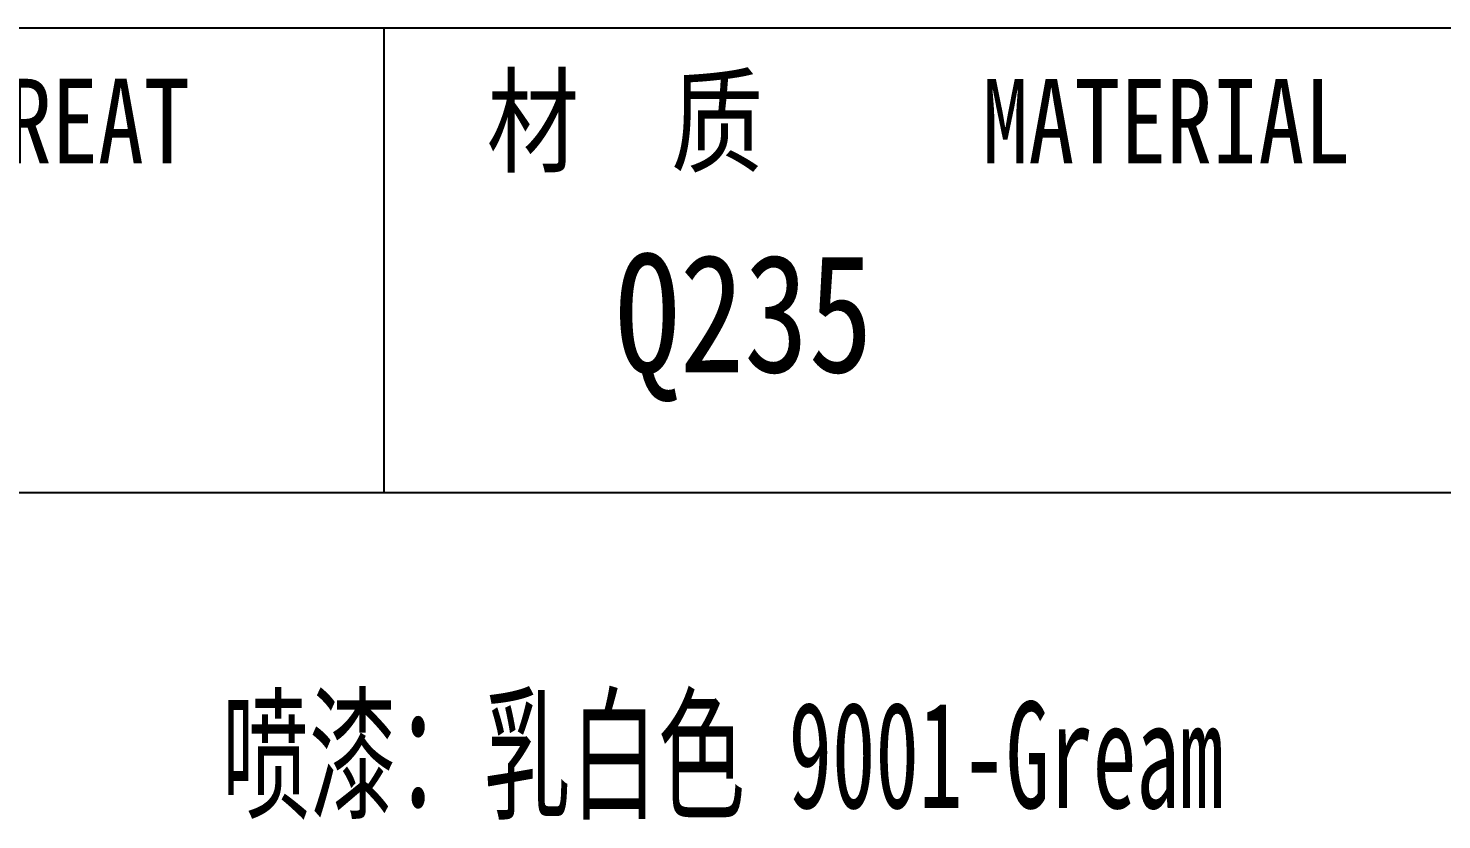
# Model space of a CAD drawing. Header units: millimetres. Extents: x -51192 to 104182, y -50696 to 36518.
# Drawn here: x -50095.29 to -50053.48, y 35610.15 to 35633.57 of the extents above; entities that cross this region are included whole.
import ezdxf
from ezdxf.enums import TextEntityAlignment as Align

# ---------------------------------------------------------------- set-up
doc = ezdxf.new("R2010")
doc.units = ezdxf.units.MM
doc.header["$LTSCALE"] = 0.5
for name, color, linetype in [('图\\M+19E79\\M+195B6\\M+18E9A', 7, 'Continuous'), ('材质', 7, 'Continuous'), ('表面处理', 7, 'Continuous')]:
    doc.layers.add(name, color=color, linetype=linetype)
doc.layers.add('图框', color=7, linetype='Continuous', lineweight=18)
doc.styles.add('国标', font='simfang.ttf', dxfattribs={"width": 0.8})

# ---------------------------------------------------------------- blocks, each defined once
blk = doc.blocks.new('GZDEH零件A3图框V01版')
at = {"layer": '图\\M+19E79\\M+195B6\\M+18E9A', "color": 7}
blk.add_line((3272.49, -1788.461), (3092.49, -1788.461), dxfattribs=at)
at = {"layer": '图\\M+19E79\\M+195B6\\M+18E9A', "color": 9}
for p, q in [((3272.49, -1788.461), (3092.49, -1788.461)), ((3124.99, -1788.461), (3124.99, -1802.211)), ((3181.99, -1802.211), (3092.49, -1802.211))]:
    blk.add_line(p, q, dxfattribs=at)
at = {"layer": '图\\M+19E79\\M+195B6\\M+18E9A', "color": 9, "style": '国标', "width": 0.8}
blk.add_text('材  质', height=2.5, dxfattribs=at).set_placement((3128.037, -1792.46))
for s, p in [('HEAT TREAT', (3112.454, -1792.456)), ('MATERIAL', (3148.136, -1792.46))]:
    blk.add_text(s, height=2.5, dxfattribs=at).set_placement(p, align=Align.CENTER)
blk = doc.blocks.new('DEH A3')
at = {"layer": '图框'}
blk.add_blockref('GZDEH零件A3图框V01版', (-2857.49, 1846.461), dxfattribs=at)

msp = doc.modelspace()

# ---------------------------------------------------------------- block references
at = {"layer": '图框'}
msp.add_blockref('DEH A3', (-50352.275, 35575.572), dxfattribs=at)

# ---------------------------------------------------------------- texts
at = {"layer": '材质', "color": 3, "style": '国标', "width": 0.8}
msp.add_text('Q235', height=3.5, dxfattribs=at).set_placement((-50074.117, 35623.391), align=Align.CENTER)
at = {"layer": '表面处理', "color": 3, "style": '国标', "width": 0.6}
msp.add_text('喷漆：乳白色 9001-Gream', height=3.15, dxfattribs=at).set_placement((-50074.752, 35610.496), align=Align.CENTER)

doc.saveas('drawing.dxf')
